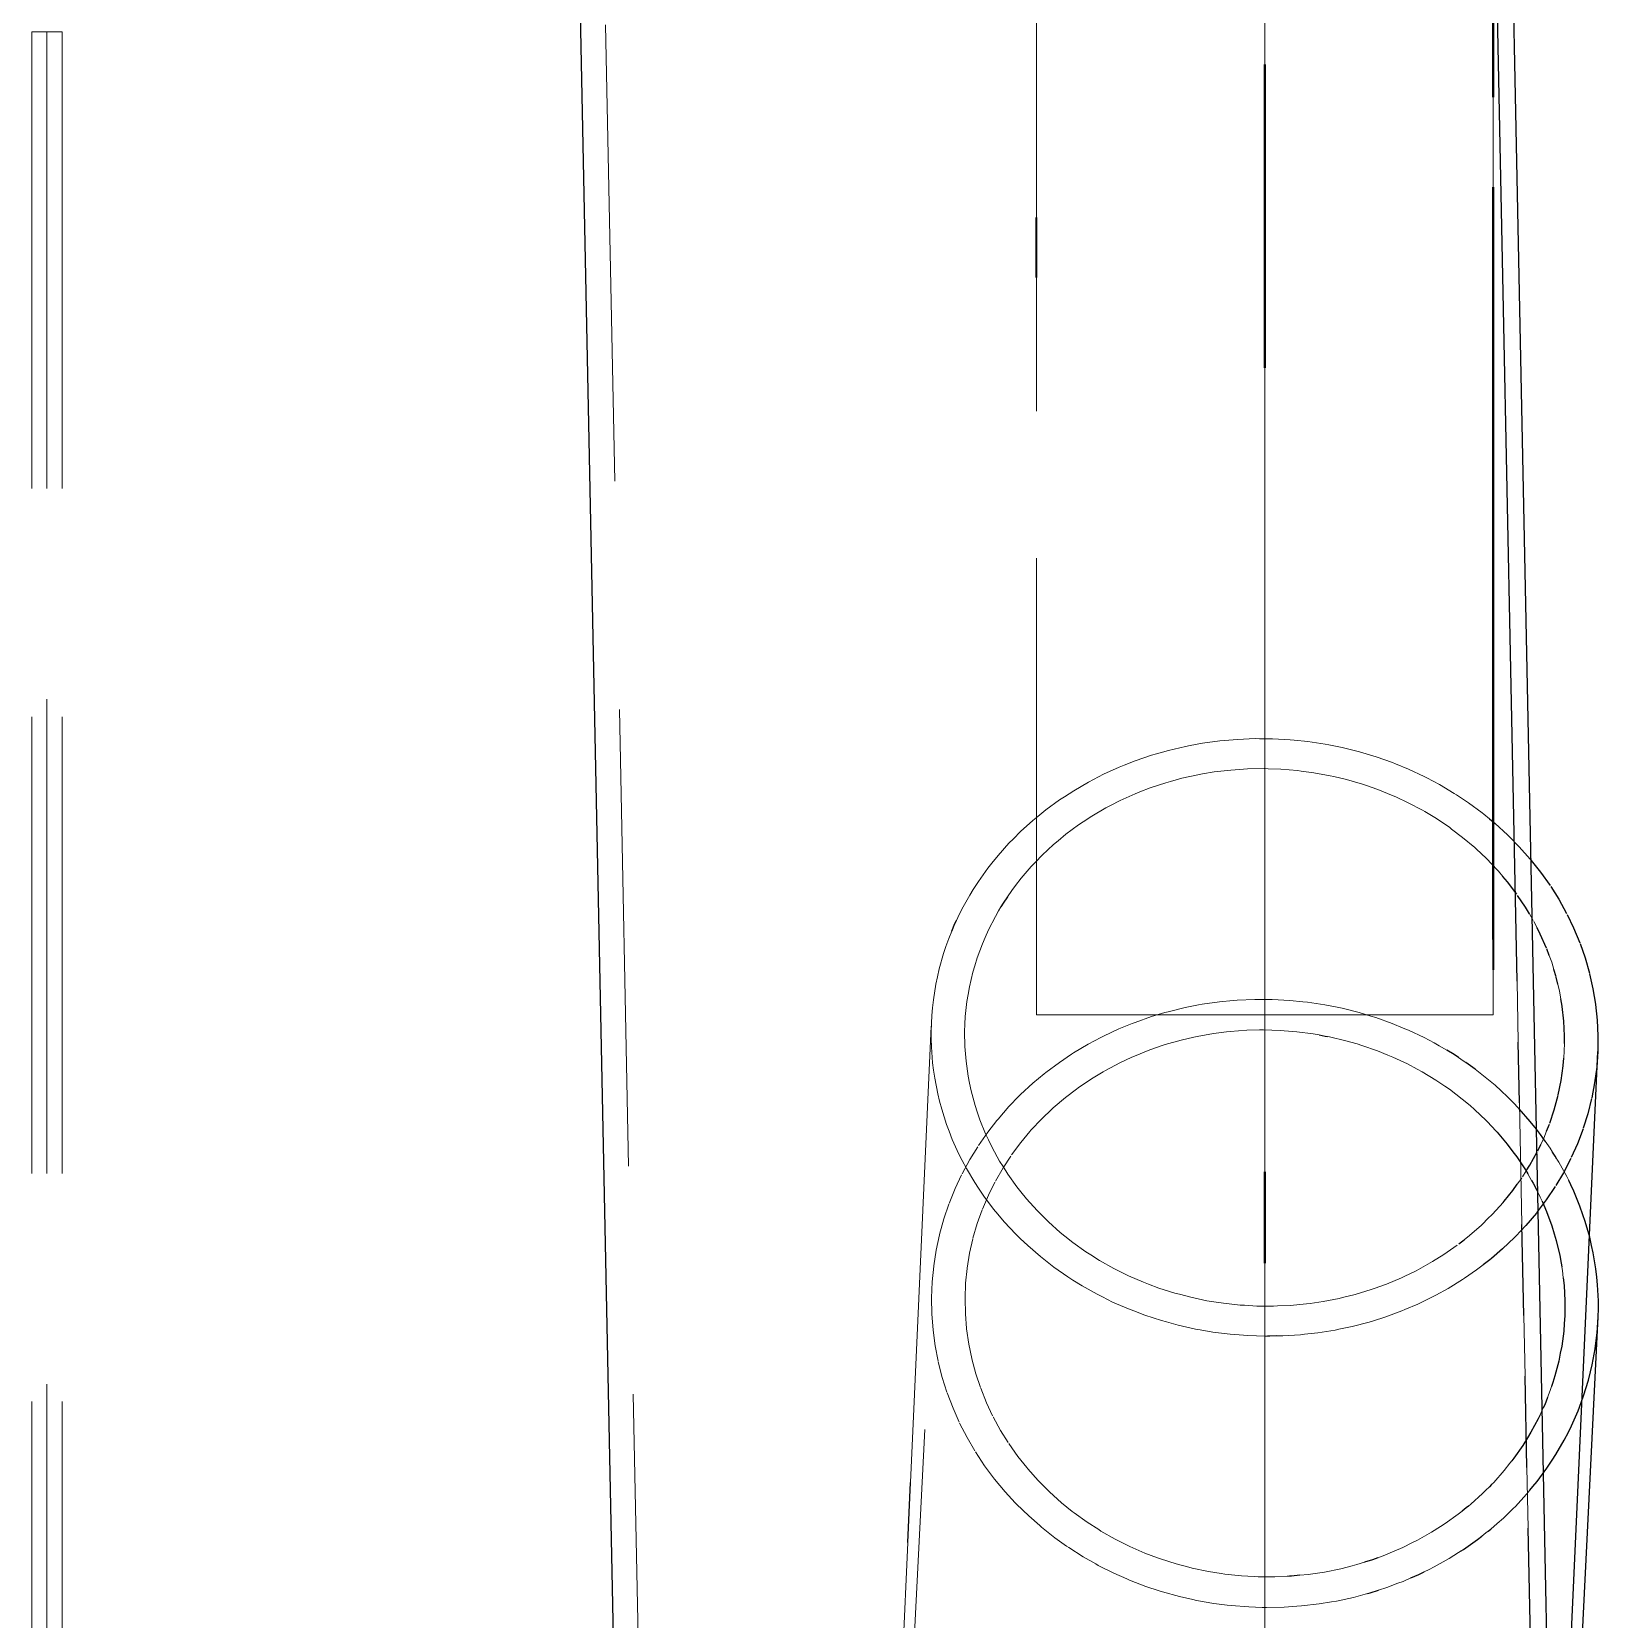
# Model space of a CAD drawing. Header units: millimetres. Extents: x -86814 to -77113, y 29520 to 42516.
# Drawn here: x -80405 to -79890, y 33828 to 34349 of the extents above; entities that cross this region are included whole.
import ezdxf

# ---------------------------------------------------------------- set-up
doc = ezdxf.new("R2010")
doc.units = ezdxf.units.MM
doc.linetypes.add('HIDDEN_50', pattern=[225, 150, -75])
for name, color, linetype, lineweight in [('PLATE_HIDDEN', 8, 'HIDDEN_50', 18), ('PLATE_VISIBLE', 7, 'Continuous', 35), ('PROFILE_HIDDEN', 9, 'HIDDEN_50', 18), ('PROFILE_VISIBLE', 4, 'Continuous', 25)]:
    doc.layers.add(name, color=color, linetype=linetype, lineweight=lineweight)

msp = doc.modelspace()

# ---------------------------------------------------------------- linework, layer by layer
at = {"layer": 'PLATE_HIDDEN'}
for p, q in [((-80000, 34848.83), (-80000, 34338.49)), ((-80000, 34844.64), (-80000, 34334.7)), ((-80000, 34334.7), (-80000, 34844.64)), ((-80000, 34338.49), (-80000, 34635.78)), ((-80000, 34634.66), (-80000, 34334.7)), ((-80000, 34334.7), (-80000, 34634.66)), ((-80000, 34331), (-80000, 34605.68)), ((-80075, 34599.64), (-80075, 34026.35)), ((-80000, 34337.7), (-80000, 34599.64)), ((-80000, 34599.64), (-80000, 34337.7)), ((-80000, 34570.72), (-80000, 34331)), ((-80075, 34288.28), (-80075, 34565.04)), ((-80000, 34565.04), (-80000, 34337.7)), ((-80000, 34337.7), (-80000, 34565.04)), ((-80400, 34349.28), (-80400, 31505)), ((-80400, 31505), (-80400, 34349.28)), ((-80000, 34349.28), (-80000, 34334.28)), ((-80000, 34334.28), (-80000, 34349.28)), ((-79925, 34298.17), (-79925, 34327.82)), ((-79925, 34327.82), (-79925, 34298.17)), ((-80000, 34271.07), (-80000, 34291.04)), ((-80000, 34291.04), (-80000, 34271.07)), ((-80000, 34288.95), (-80000, 34269.13)), ((-80000, 34269.13), (-80000, 34288.95)), ((-80075, 34026.35), (-80075, 34268.51)), ((-80000, 34244.7), (-80000, 33974.73)), ((-80000, 33974.73), (-80000, 34244.7)), ((-80000, 34244.7), (-80000, 33974.73)), ((-80000, 33974.73), (-80000, 34244.7)), ((-80000, 34244.3), (-80000, 33974.37)), ((-80000, 33974.37), (-80000, 34244.3)), ((-80000, 34026.35), (-80000, 34241.1)), ((-80000, 34241.1), (-80000, 34026.35)), ((-80000, 34239.4), (-80000, 34026.35)), ((-80000, 34026.35), (-80000, 34239.4)), ((-80000, 34026.35), (-80000, 34238.86)), ((-80000, 34238.86), (-80000, 34026.35)), ((-80000, 34238.86), (-80000, 34026.35)), ((-80000, 34026.35), (-80000, 34238.86)), ((-79925, 34026.35), (-79925, 34051.06)), ((-79925, 34041.17), (-79925, 34026.35)), ((-80075, 34026.35), (-80000, 34026.35)), ((-80000, 34026.35), (-80075, 34026.35)), ((-80000, 34026.35), (-79925, 34026.35)), ((-79925, 34026.35), (-80000, 34026.35)), ((-80000, 33954.38), (-80000, 33654.45)), ((-80000, 33654.45), (-80000, 33954.38)), ((-80000, 33944.74), (-80000, 33654.77)), ((-80000, 33654.77), (-80000, 33944.74)), ((-80000, 33944.74), (-80000, 33654.77)), ((-80000, 33654.77), (-80000, 33944.74))]:
    msp.add_line(p, q, dxfattribs=at)
at = {"layer": 'PLATE_VISIBLE'}
for p, q in [((-79925, 34327.82), (-79925, 34599.64)), ((-79925, 34599.64), (-79925, 34327.82)), ((-80000, 34338.49), (-80000, 34288.95)), ((-80000, 34288.95), (-80000, 34338.49)), ((-80000, 34238.86), (-80000, 34337.7)), ((-80000, 34337.7), (-80000, 34238.86)), ((-80000, 34337.7), (-80000, 34238.86)), ((-80000, 34238.86), (-80000, 34337.7)), ((-80000, 34334.7), (-80000, 34244.7)), ((-80000, 34244.7), (-80000, 34334.7)), ((-80000, 34334.7), (-80000, 34244.7)), ((-80000, 34244.7), (-80000, 34334.7)), ((-80000, 34334.28), (-80000, 34244.3)), ((-80000, 34244.3), (-80000, 34334.28)), ((-80000, 34291.04), (-80000, 34331)), ((-80000, 34331), (-80000, 34291.04)), ((-79925, 34051.06), (-79925, 34298.17)), ((-79925, 34298.17), (-79925, 34041.17)), ((-80075, 34268.51), (-80075, 34288.28)), ((-80000, 34241.1), (-80000, 34271.07)), ((-80000, 34271.07), (-80000, 34241.1)), ((-80000, 34269.13), (-80000, 34239.4)), ((-80000, 34239.4), (-80000, 34269.13)), ((-80000, 33974.73), (-80000, 33944.74)), ((-80000, 33944.74), (-80000, 33974.73)), ((-80000, 33974.73), (-80000, 33944.74)), ((-80000, 33944.74), (-80000, 33974.73)), ((-80000, 33974.37), (-80000, 33954.38)), ((-80000, 33954.38), (-80000, 33974.37))]:
    msp.add_line(p, q, dxfattribs=at)
at = {"layer": 'PROFILE_HIDDEN'}
for p, q in [((-80158.71, 31502.19), (-80221.75, 34606.21)), ((-80405, 34349.28), (-80395, 34349.28)), ((-80395, 34349.28), (-80405, 34349.28)), ((-80405, 34349.28), (-80395, 34349.28)), ((-80395, 34349.28), (-80405, 34349.28)), ((-80405, 34349.28), (-80405, 31505)), ((-80405, 34349.28), (-80405, 31505)), ((-80405, 34349.28), (-80405, 31505)), ((-80405, 34349.28), (-80405, 31505)), ((-80395, 34349.28), (-80395, 31505)), ((-80395, 34349.28), (-80395, 31505)), ((-80395, 34349.28), (-80395, 31505)), ((-80395, 34349.28), (-80395, 31505)), ((-80026.11, 34114.5), (-80024.51, 34114.8)), ((-80024.51, 34114.8), (-80020.46, 34115.55)), ((-80020.46, 34115.55), (-80014.75, 34116.33)), ((-80014.75, 34116.33), (-80013.22, 34116.46)), ((-80013.22, 34116.46), (-80009, 34116.83)), ((-80009, 34116.83), (-80003.23, 34117.07)), ((-80003.23, 34117.07), (-80001.78, 34117.06)), ((-80001.78, 34117.06), (-79997.44, 34117.02)), ((-79997.44, 34117.02), (-79991.67, 34116.71)), ((-79991.67, 34116.71), (-79990.33, 34116.57)), ((-79990.33, 34116.57), (-79985.92, 34116.13)), ((-79985.92, 34116.13), (-79980.21, 34115.27)), ((-79980.21, 34115.27), (-79978.98, 34115.02)), ((-79978.98, 34115.02), (-79974.55, 34114.14)), ((-80046.17, 34108.35), (-80042.56, 34109.78)), ((-80042.56, 34109.78), (-80037.18, 34111.61)), ((-80037.18, 34111.61), (-80035.53, 34112.08)), ((-80035.53, 34112.08), (-80031.69, 34113.19)), ((-80031.69, 34113.19), (-80026.11, 34114.5)), ((-79974.55, 34114.14), (-79968.96, 34112.75)), ((-79968.96, 34112.75), (-79967.86, 34112.42)), ((-79967.86, 34112.42), (-79963.47, 34111.1)), ((-79963.47, 34111.1), (-79958.07, 34109.19)), ((-80056.3, 34103.64), (-80052.97, 34105.36)), ((-80052.97, 34105.36), (-80047.83, 34107.69)), ((-80047.83, 34107.69), (-80046.17, 34108.35)), ((-80021.97, 34105.21), (-80027.28, 34104.04)), ((-80020.46, 34105.47), (-80021.97, 34105.21)), ((-80016.6, 34106.12), (-80020.46, 34105.47)), ((-80011.18, 34106.76), (-80016.6, 34106.12)), ((-80009.74, 34106.86), (-80011.18, 34106.76)), ((-80005.72, 34107.13), (-80009.74, 34106.86)), ((-80000.24, 34107.22), (-80005.72, 34107.13)), ((-79998.9, 34107.18), (-80000.24, 34107.22)), ((-79994.77, 34107.05), (-79998.9, 34107.18)), ((-79989.31, 34106.6), (-79994.77, 34107.05)), ((-79988.07, 34106.43), (-79989.31, 34106.6)), ((-79983.88, 34105.87), (-79988.07, 34106.43)), ((-79978.5, 34104.88), (-79983.88, 34105.87)), ((-79977.39, 34104.62), (-79978.5, 34104.88)), ((-79973.19, 34103.63), (-79977.39, 34104.62)), ((-79958.07, 34109.19), (-79957.1, 34108.79)), ((-79957.1, 34108.79), (-79952.79, 34107.03)), ((-79952.79, 34107.03), (-79947.64, 34104.62)), ((-79947.64, 34104.62), (-79946.81, 34104.18)), ((-80065.81, 34098), (-80062.79, 34099.97)), ((-80062.79, 34099.97), (-80057.96, 34102.78)), ((-80057.96, 34102.78), (-80056.3, 34103.64)), ((-80041.04, 34099.57), (-80042.63, 34098.95)), ((-80037.62, 34100.9), (-80041.04, 34099.57)), ((-80032.5, 34102.6), (-80037.62, 34100.9)), ((-80030.94, 34103.03), (-80032.5, 34102.6)), ((-80027.28, 34104.04), (-80030.94, 34103.03)), ((-79967.97, 34102.11), (-79973.19, 34103.63)), ((-79966.98, 34101.77), (-79967.97, 34102.11)), ((-79962.84, 34100.34), (-79966.98, 34101.77)), ((-79957.83, 34098.31), (-79962.84, 34100.34)), ((-79946.81, 34104.18), (-79942.64, 34101.98)), ((-79942.64, 34101.98), (-79937.8, 34099.1)), ((-79937.8, 34099.1), (-79937.1, 34098.64)), ((-80071.9, 34093.68), (-80067.44, 34096.93)), ((-80067.44, 34096.93), (-80065.81, 34098)), ((-80052.23, 34094.32), (-80056.79, 34091.65)), ((-80050.65, 34095.13), (-80052.23, 34094.32)), ((-80047.5, 34096.76), (-80050.65, 34095.13)), ((-80042.63, 34098.95), (-80047.5, 34096.76)), ((-79956.97, 34097.91), (-79957.83, 34098.31)), ((-79952.95, 34096.04), (-79956.97, 34097.91)), ((-79948.21, 34093.53), (-79952.95, 34096.04)), ((-79937.1, 34098.64), (-79933.13, 34096)), ((-79933.13, 34096), (-79928.65, 34092.69)), ((-80080.22, 34086.56), (-80076.17, 34090.22)), ((-80076.17, 34090.22), (-80074.6, 34091.49)), ((-80074.6, 34091.49), (-80071.9, 34093.68)), ((-80061.18, 34088.75), (-80065.38, 34085.64)), ((-80059.64, 34089.77), (-80061.18, 34088.75)), ((-80056.79, 34091.65), (-80059.64, 34089.77)), ((-79947.49, 34093.1), (-79948.21, 34093.53)), ((-79943.64, 34090.79), (-79947.49, 34093.1)), ((-79939.24, 34087.83), (-79943.64, 34090.79)), ((-79928.65, 34092.69), (-79928.08, 34092.22)), ((-79928.08, 34092.22), (-79926.22, 34090.69)), ((-80084.05, 34082.71), (-80082.58, 34084.19)), ((-80082.58, 34084.19), (-80080.22, 34086.56)), ((-80067.91, 34083.54), (-80069.38, 34082.32)), ((-80065.38, 34085.64), (-80067.91, 34083.54)), ((-79938.65, 34087.38), (-79939.24, 34087.83)), ((-79935.03, 34084.65), (-79938.65, 34087.38)), ((-79931.01, 34081.27), (-79935.03, 34084.65)), ((-80089.65, 34076.17), (-80087.64, 34078.69)), ((-80087.64, 34078.69), (-80084.05, 34082.71)), ((-80073.17, 34078.81), (-80075.36, 34076.54)), ((-80069.38, 34082.32), (-80073.17, 34078.81)), ((-79930.55, 34080.83), (-79931.01, 34081.27)), ((-79927.22, 34077.7), (-79930.55, 34080.83)), ((-80094.09, 34070.15), (-80091, 34074.49)), ((-80091, 34074.49), (-80089.65, 34076.17)), ((-80076.73, 34075.11), (-80080.05, 34071.24)), ((-80075.36, 34076.54), (-80076.73, 34075.11)), ((-79923.64, 34073.95), (-79927.22, 34077.7)), ((-79923.29, 34073.53), (-79923.64, 34073.95)), ((-79921.8, 34071.78), (-79923.29, 34073.53)), ((-80095.75, 34067.53), (-80094.09, 34070.15)), ((-80081.89, 34068.83), (-80083.13, 34067.2)), ((-80080.05, 34071.24), (-80081.89, 34068.83)), ((-80099.49, 34061.04), (-80096.93, 34065.66)), ((-80096.93, 34065.66), (-80095.75, 34067.53)), ((-80083.13, 34067.2), (-80084.54, 34065.11)), ((-80101.29, 34057.32), (-80100.79, 34058.35)), ((-80100.79, 34058.35), (-80099.49, 34061.04)), ((-80088.5, 34058.7), (-80090.78, 34054.26)), ((-80087.43, 34060.52), (-80088.5, 34058.7)), ((-80086.69, 34061.77), (-80087.43, 34060.52)), ((-79911.82, 34057.36), (-79913.1, 34059.54)), ((-80103.79, 34051.46), (-80102.79, 34053.88)), ((-80090.78, 34054.26), (-80091.91, 34051.7)), ((-79910.59, 34054.96), (-79911.65, 34057.04)), ((-80105.51, 34046.52), (-80104.73, 34048.74)), ((-80104.73, 34048.74), (-80103.79, 34051.46)), ((-80092.78, 34049.7), (-80094.5, 34045.06)), ((-80091.91, 34051.7), (-80092.78, 34049.7)), ((-80106.93, 34041.51), (-80105.51, 34046.52)), ((-80095.27, 34042.49), (-80095.92, 34040.33)), ((-80094.5, 34045.06), (-80095.27, 34042.49)), ((-79905.77, 34043.63), (-79906.59, 34045.84)), ((-79905.06, 34041.25), (-79905.77, 34043.63)), ((-80108.88, 34031.32), (-80108.05, 34036.44)), ((-80108.05, 34036.44), (-80107.53, 34038.81)), ((-80107.53, 34038.81), (-80106.93, 34041.51)), ((-80095.92, 34040.33), (-80097.04, 34035.54)), ((-79916.76, 34017.4), (-79917.16, 34037.36)), ((-80109.15, 34028.66), (-80108.88, 34031.32)), ((-80097.48, 34032.99), (-80097.87, 34030.69)), ((-80097.04, 34035.54), (-80097.48, 34032.99)), ((-80003.32, 34031.4), (-80009.1, 34031.15)), ((-79998.99, 34031.38), (-80003.32, 34031.4)), ((-79997.54, 34031.38), (-79998.99, 34031.38)), ((-79991.77, 34031.07), (-79997.54, 34031.38)), ((-79903.19, 34034.07), (-79903.74, 34036.39)), ((-79902.77, 34031.64), (-79903.19, 34034.07)), ((-80116.35, 33872.78), (-80109.4, 34026.17)), ((-80109.61, 34020.99), (-80109.4, 34026.17)), ((-80109.4, 34026.17), (-80109.15, 34028.66)), ((-80097.87, 34030.69), (-80098.39, 34025.81)), ((-80032.87, 34027.06), (-80037.26, 34025.76)), ((-80031.77, 34027.38), (-80032.87, 34027.06)), ((-80026.2, 34028.73), (-80031.77, 34027.38)), ((-80021.77, 34029.58), (-80026.2, 34028.73)), ((-80020.55, 34029.81), (-80021.77, 34029.58)), ((-80014.85, 34030.62), (-80020.55, 34029.81)), ((-80010.44, 34031.02), (-80014.85, 34030.62)), ((-80009.1, 34031.15), (-80010.44, 34031.02)), ((-79987.55, 34030.65), (-79991.77, 34031.07)), ((-79986.01, 34030.49), (-79987.55, 34030.65)), ((-79980.3, 34029.64), (-79986.01, 34030.49)), ((-79976.24, 34028.83), (-79980.3, 34029.64)), ((-79974.64, 34028.51), (-79976.24, 34028.83)), ((-79969.05, 34027.11), (-79974.64, 34028.51)), ((-79965.2, 34025.94), (-79969.05, 34027.11)), ((-80109.57, 34018.4), (-80109.61, 34020.99)), ((-80098.51, 34023.31), (-80098.61, 34020.91)), ((-80098.61, 34020.91), (-80098.53, 34016)), ((-80098.39, 34025.81), (-80098.51, 34023.31)), ((-80047.91, 34021.74), (-80053.04, 34019.35)), ((-80043.61, 34023.49), (-80047.91, 34021.74)), ((-80042.64, 34023.88), (-80043.61, 34023.49)), ((-80037.26, 34025.76), (-80042.64, 34023.88)), ((-80012.62, 34020.73), (-80011.39, 34020.88)), ((-80011.39, 34020.88), (-80005.93, 34021.28)), ((-80005.93, 34021.28), (-80001.8, 34021.37)), ((-80001.8, 34021.37), (-80000.45, 34021.4)), ((-80000.45, 34021.4), (-79994.98, 34021.24)), ((-79994.98, 34021.24), (-79990.95, 34020.91)), ((-79990.95, 34020.91), (-79989.52, 34020.8)), ((-79989.52, 34020.8), (-79984.09, 34020.09)), ((-79963.55, 34025.44), (-79965.2, 34025.94)), ((-79958.15, 34023.51), (-79963.55, 34025.44)), ((-79954.54, 34022.02), (-79958.15, 34023.51)), ((-79952.86, 34021.33), (-79954.54, 34022.02)), ((-79947.71, 34018.89), (-79952.86, 34021.33)), ((-80109.52, 34015.81), (-80109.57, 34018.4)), ((-80109.13, 34010.63), (-80109.52, 34015.81)), ((-80098.53, 34016), (-80098.34, 34013.59)), ((-80058.02, 34016.72), (-80062.84, 34013.84)), ((-80053.87, 34018.91), (-80058.02, 34016.72)), ((-80053.04, 34019.35), (-80053.87, 34018.91)), ((-80037.8, 34014.81), (-80033.68, 34016.22)), ((-80033.68, 34016.22), (-80032.69, 34016.56)), ((-80032.69, 34016.56), (-80027.48, 34018.05)), ((-80027.48, 34018.05), (-80023.29, 34019.01)), ((-80023.29, 34019.01), (-80022.18, 34019.26)), ((-80022.18, 34019.26), (-80016.81, 34020.21)), ((-80016.81, 34020.21), (-80012.62, 34020.73)), ((-79984.09, 34020.09), (-79982.15, 34019.73)), ((-79979.46, 34019.24), (-79978.71, 34019.1)), ((-79978.71, 34019.1), (-79973.39, 34017.84)), ((-79973.39, 34017.84), (-79969.72, 34016.78)), ((-79969.72, 34016.78), (-79968.16, 34016.32)), ((-79968.16, 34016.32), (-79963.03, 34014.54)), ((-79944.37, 34017.11), (-79947.71, 34018.89)), ((-79942.7, 34016.21), (-79944.37, 34017.11)), ((-79940.28, 34014.76), (-79942.7, 34016.21)), ((-79901.64, 34014.51), (-79901.61, 34016.96)), ((-80108.79, 34008.15), (-80109.13, 34010.63)), ((-80098.34, 34013.59), (-80098.14, 34011.1)), ((-80098.14, 34011.1), (-80097.45, 34006.22)), ((-80067.48, 34010.74), (-80071.94, 34007.42)), ((-80063.54, 34013.38), (-80067.48, 34010.74)), ((-80062.84, 34013.84), (-80063.54, 34013.38)), ((-80052.38, 34008.05), (-80047.67, 34010.55)), ((-80047.67, 34010.55), (-80043.65, 34012.41)), ((-80043.65, 34012.41), (-80042.8, 34012.81)), ((-80042.8, 34012.81), (-80037.8, 34014.81)), ((-79963.03, 34014.54), (-79959.59, 34013.14)), ((-79959.59, 34013.14), (-79958.01, 34012.49)), ((-79958.01, 34012.49), (-79953.12, 34010.2)), ((-79934.82, 34011.26), (-79936.34, 34012.28)), ((-79934, 34010.71), (-79934.82, 34011.26)), ((-79901.82, 34012.1), (-79901.64, 34014.51)), ((-80108.43, 34005.49), (-80108.79, 34008.15)), ((-80107.43, 34000.37), (-80108.43, 34005.49)), ((-80097.45, 34006.22), (-80096.98, 34003.93)), ((-80072.51, 34006.95), (-80076.2, 34003.89)), ((-80071.94, 34007.42), (-80072.51, 34006.95)), ((-80061.32, 34002.35), (-80056.94, 34005.32)), ((-80056.94, 34005.32), (-80053.1, 34007.62)), ((-80053.1, 34007.62), (-80052.38, 34008.05)), ((-79953.12, 34010.2), (-79949.95, 34008.51)), ((-79949.95, 34008.51), (-79948.37, 34007.67)), ((-79948.37, 34007.67), (-79943.79, 34004.9)), ((-79928.69, 34006.79), (-79930.94, 34008.48)), ((-79925.97, 34004.53), (-79928.69, 34006.79)), ((-80106.83, 33998.01), (-80107.43, 34000.37)), ((-80096.98, 34003.93), (-80096.46, 34001.39)), ((-80096.46, 34001.39), (-80095.17, 33996.6)), ((-80080.24, 34000.15), (-80080.69, 33999.69)), ((-80076.2, 34003.89), (-80080.24, 34000.15)), ((-80065.51, 33999.17), (-80061.9, 34001.91)), ((-80061.9, 34001.91), (-80061.32, 34002.35)), ((-79943.79, 34004.9), (-79940.92, 34002.95)), ((-79940.92, 34002.95), (-79939.37, 34001.9)), ((-79939.37, 34001.9), (-79935.15, 33998.68)), ((-79924.4, 34003.22), (-79925.97, 34004.53)), ((-79922.36, 34001.34), (-79924.4, 34003.22)), ((-80106.13, 33995.31), (-80106.83, 33998.01)), ((-80104.54, 33990.32), (-80106.13, 33995.31)), ((-80095.17, 33996.6), (-80094.44, 33994.45)), ((-80084.06, 33996.22), (-80087.64, 33992.12)), ((-80080.69, 33999.69), (-80084.06, 33996.22)), ((-80073.26, 33992.19), (-80069.96, 33995.34)), ((-80069.96, 33995.34), (-80069.49, 33995.78)), ((-80069.49, 33995.78), (-80065.51, 33999.17)), ((-79935.15, 33998.68), (-79932.61, 33996.52)), ((-79932.61, 33996.52), (-79931.12, 33995.26)), ((-79931.12, 33995.26), (-79927.31, 33991.64)), ((-79917.94, 33997.01), (-79919.13, 33998.23)), ((-79917.2, 33996.25), (-79917.94, 33997.01)), ((-79915.54, 33957.51), (-79916.35, 33997.43)), ((-80103.69, 33988.11), (-80104.54, 33990.32)), ((-80094.44, 33994.45), (-80093.58, 33991.89)), ((-80093.58, 33991.89), (-80091.71, 33987.26)), ((-80087.98, 33991.69), (-80090.98, 33987.84)), ((-80087.64, 33992.12), (-80087.98, 33991.69)), ((-80076.81, 33988.41), (-80073.26, 33992.19)), ((-79927.31, 33991.64), (-79925.11, 33989.31)), ((-80102.65, 33985.4), (-80103.69, 33988.11)), ((-80100.48, 33980.58), (-80102.65, 33985.4)), ((-80090.98, 33987.84), (-80094.07, 33983.41)), ((-80091.71, 33987.26), (-80090.76, 33985.27)), ((-80090.76, 33985.27), (-80089.55, 33982.73)), ((-80083.18, 33980.34), (-80080.12, 33984.45)), ((-80080.12, 33984.45), (-80077.16, 33987.99)), ((-80077.16, 33987.99), (-80076.81, 33988.41)), ((-79925.11, 33989.31), (-79924.42, 33988.57)), ((-79909.36, 33983.78), (-79908.37, 33985.87)), ((-79908.37, 33985.87), (-79907.44, 33988.17)), ((-79906.32, 33982.59), (-79907.89, 33984.82)), ((-80099.42, 33978.54), (-80100.48, 33980.58)), ((-80094.31, 33983.03), (-80096.9, 33978.83)), ((-80089.55, 33982.73), (-80087.12, 33978.31)), ((-80085.98, 33976.07), (-80083.42, 33979.96)), ((-79905.49, 33981.25), (-79906.32, 33982.59)), ((-80096.9, 33978.83), (-80099.45, 33974.12)), ((-80098.03, 33975.87), (-80099.42, 33978.54)), ((-80095.3, 33971.27), (-80098.03, 33975.87)), ((-80088.51, 33971.66), (-80085.98, 33976.07)), ((-80087.12, 33978.31), (-80085.98, 33976.5)), ((-80085.98, 33976.5), (-80084.42, 33974.02)), ((-80084.42, 33974.02), (-80081.45, 33969.86)), ((-79915.38, 33973.11), (-79914.15, 33975.05)), ((-79913.67, 33974.15), (-79912.92, 33972.87)), ((-79903.45, 33977.99), (-79904.05, 33978.95)), ((-79900.85, 33973.26), (-79903.45, 33977.99)), ((-80101.73, 33969.3), (-80103.72, 33964.36)), ((-80099.6, 33973.8), (-80101.73, 33969.3)), ((-80094.06, 33969.41), (-80095.3, 33971.27)), ((-80092.31, 33966.81), (-80094.06, 33969.41)), ((-80090.78, 33967.13), (-80088.67, 33971.34)), ((-80081.45, 33969.86), (-80080.16, 33968.25)), ((-79917.09, 33970.68), (-79915.61, 33972.74)), ((-79912.92, 33972.87), (-79912.37, 33971.93)), ((-79910.67, 33968.73), (-79909.52, 33966.46)), ((-79900.2, 33971.88), (-79900.85, 33973.26)), ((-80103.81, 33964.11), (-80105.43, 33959.34)), ((-80092.76, 33962.49), (-80090.78, 33967.13)), ((-80089.07, 33962.49), (-80092.31, 33966.81)), ((-80080.16, 33968.25), (-80078.24, 33965.86)), ((-80078.24, 33965.86), (-80074.78, 33962.02)), ((-79909.52, 33966.46), (-79908.95, 33965.15)), ((-80105.43, 33959.34), (-80106.84, 33954.24)), ((-80094.45, 33957.76), (-80092.85, 33962.24)), ((-80087.67, 33960.83), (-80089.07, 33962.49)), ((-80085.57, 33958.33), (-80087.67, 33960.83)), ((-80081.84, 33954.34), (-80085.57, 33958.33)), ((-80074.78, 33962.02), (-80073.36, 33960.61)), ((-80073.36, 33960.61), (-80071.1, 33958.36)), ((-80071.1, 33958.36), (-80067.19, 33954.88)), ((-79928.43, 33957.72), (-79926.82, 33959.3)), ((-80106.87, 33954.07), (-80107.95, 33949.07)), ((-80095.86, 33952.94), (-80094.45, 33957.76)), ((-80080.32, 33952.88), (-80081.84, 33954.34)), ((-80067.19, 33954.88), (-80065.68, 33953.67)), ((-80065.68, 33953.67), (-80063.08, 33951.6)), ((-79934.54, 33952.48), (-79932.77, 33953.86)), ((-79932.77, 33953.86), (-79928.88, 33957.28)), ((-79928.88, 33957.28), (-79928.43, 33957.72)), ((-79918.02, 33953.21), (-79919.99, 33951.33)), ((-79917.59, 33953.66), (-79918.02, 33953.21)), ((-79915.95, 33955.4), (-79917.59, 33953.66)), ((-80107.95, 33949.07), (-80108.76, 33943.86)), ((-80097.77, 33943.12), (-80096.96, 33948.06)), ((-80096.96, 33948.06), (-80095.89, 33952.77)), ((-80077.88, 33950.53), (-80080.32, 33952.88)), ((-80073.7, 33946.91), (-80077.88, 33950.53)), ((-80063.08, 33951.6), (-80058.77, 33948.53)), ((-80058.77, 33948.53), (-80057.19, 33947.53)), ((-79941.18, 33947.64), (-79936.88, 33950.64)), ((-80108.77, 33943.77), (-80109.27, 33938.61)), ((-80098.27, 33938.15), (-80097.78, 33943.04)), ((-80072.09, 33945.66), (-80073.7, 33946.91)), ((-80069.32, 33943.5), (-80072.09, 33945.66)), ((-80064.74, 33940.29), (-80069.32, 33943.5)), ((-80057.19, 33947.53), (-80054.28, 33945.68)), ((-80054.28, 33945.68), (-80049.62, 33943.05)), ((-80049.62, 33943.05), (-80048.02, 33942.25)), ((-79950.3, 33942.3), (-79945.66, 33944.85)), ((-79945.66, 33944.85), (-79944.95, 33945.29)), ((-79944.95, 33945.29), (-79941.18, 33947.64)), ((-79928.31, 33944.21), (-79930.49, 33942.53)), ((-79902.46, 33943.56), (-79902.25, 33942.39)), ((-80152.75, 33066.21), (-80109.27, 33938.61)), ((-80109.27, 33938.61), (-80109.47, 33933.34)), ((-80098.47, 33933.16), (-80098.27, 33938.15)), ((-80063.08, 33939.24), (-80064.74, 33940.29)), ((-80059.99, 33937.3), (-80063.08, 33939.24)), ((-80048.02, 33942.25), (-80044.81, 33940.66)), ((-80044.81, 33940.66), (-80039.86, 33938.51)), ((-80039.86, 33938.51), (-80038.26, 33937.91)), ((-80038.26, 33937.91), (-80034.79, 33936.61)), ((-79964.13, 33936.43), (-79960.05, 33937.91)), ((-79960.05, 33937.91), (-79955.11, 33939.98)), ((-79955.11, 33939.98), (-79954.26, 33940.39)), ((-79954.26, 33940.39), (-79950.3, 33942.3)), ((-79935.05, 33939.39), (-79939.79, 33936.46)), ((-79934.37, 33939.86), (-79935.05, 33939.39)), ((-79930.49, 33942.53), (-79934.37, 33939.86)), ((-79902.25, 33942.39), (-79901.97, 33939.91)), ((-80109.47, 33933.34), (-80109.37, 33928.07)), ((-80098.37, 33928.17), (-80098.47, 33933.16)), ((-80055.06, 33934.54), (-80059.99, 33937.3)), ((-80053.37, 33933.69), (-80055.06, 33934.54)), ((-80049.99, 33932.01), (-80053.37, 33933.69)), ((-80034.79, 33936.61), (-80029.61, 33934.96)), ((-80029.61, 33934.96), (-80028.04, 33934.55)), ((-80028.04, 33934.55), (-80024.34, 33933.58)), ((-80024.34, 33933.58), (-80019, 33932.45)), ((-80019, 33932.45), (-80017.48, 33932.21)), ((-80017.48, 33932.21), (-80013.6, 33931.6)), ((-79985.06, 33931.57), (-79980.89, 33932.16)), ((-79980.89, 33932.16), (-79975.55, 33933.21)), ((-79975.55, 33933.21), (-79974.44, 33933.48)), ((-79974.44, 33933.48), (-79970.28, 33934.51)), ((-79970.28, 33934.51), (-79965.11, 33936.08)), ((-79965.11, 33936.08), (-79964.13, 33936.43)), ((-79944.7, 33933.77), (-79949.77, 33931.31)), ((-79943.88, 33934.22), (-79944.7, 33933.77)), ((-79939.79, 33936.46), (-79943.88, 33934.22)), ((-80109.37, 33928.07), (-80108.97, 33922.89)), ((-80097.97, 33923.27), (-80098.37, 33928.17)), ((-80044.77, 33929.72), (-80049.99, 33932.01)), ((-80043.08, 33929.08), (-80044.77, 33929.72)), ((-80039.43, 33927.69), (-80043.08, 33929.08)), ((-80033.98, 33925.91), (-80039.43, 33927.69)), ((-80013.6, 33931.6), (-80008.15, 33931.01)), ((-80008.15, 33931.01), (-80006.71, 33930.93)), ((-80006.71, 33930.93), (-80002.68, 33930.7)), ((-80002.68, 33930.7), (-79997.2, 33930.65)), ((-79997.2, 33930.65), (-79995.86, 33930.71)), ((-79995.86, 33930.71), (-79991.73, 33930.89)), ((-79991.73, 33930.89), (-79986.29, 33931.39)), ((-79986.29, 33931.39), (-79985.06, 33931.57)), ((-79960.3, 33927.14), (-79964.65, 33925.77)), ((-79954.97, 33929.1), (-79960.3, 33927.14)), ((-79954.02, 33929.51), (-79954.97, 33929.1)), ((-79949.77, 33931.31), (-79954.02, 33929.51)), ((-79914.53, 33907.61), (-79914.93, 33927.57)), ((-80108.96, 33922.81), (-80108.25, 33917.57)), ((-80097.25, 33918.22), (-80097.96, 33923.18)), ((-80032.32, 33925.45), (-80033.98, 33925.91)), ((-80028.44, 33924.39), (-80032.32, 33925.45)), ((-80022.82, 33923.13), (-80028.44, 33924.39)), ((-80021.2, 33922.85), (-80022.82, 33923.13)), ((-80017.13, 33922.13), (-80021.2, 33922.85)), ((-80011.4, 33921.41), (-80017.13, 33922.13)), ((-79982.58, 33921.89), (-79986.97, 33921.4)), ((-79976.89, 33922.81), (-79982.58, 33921.89)), ((-79975.68, 33923.06), (-79976.89, 33922.81)), ((-79971.28, 33923.99), (-79975.68, 33923.06)), ((-79965.74, 33925.43), (-79971.28, 33923.99)), ((-79964.65, 33925.77), (-79965.74, 33925.43)), ((-80108.25, 33917.57), (-80107.27, 33912.54)), ((-80096.27, 33913.48), (-80097.25, 33918.22)), ((-80009.86, 33921.29), (-80011.4, 33921.41)), ((-80005.63, 33920.96), (-80009.86, 33921.29)), ((-79999.85, 33920.79), (-80005.63, 33920.96)), ((-79999.13, 33920.8), (-79999.85, 33920.79)), ((-79994.07, 33920.88), (-79996.24, 33920.85)), ((-79988.31, 33921.25), (-79994.07, 33920.88)), ((-79986.97, 33921.4), (-79988.31, 33921.25)), ((-80107.24, 33912.37), (-80105.93, 33907.22)), ((-80094.93, 33908.45), (-80096.24, 33913.31)), ((-80105.93, 33907.22), (-80104.4, 33902.4)), ((-80093.41, 33903.91), (-80094.93, 33908.45)), ((-80104.32, 33902.14), (-80102.42, 33897.15)), ((-80091.43, 33898.95), (-80093.32, 33903.66)), ((-79906.25, 33902.96), (-79907.17, 33900.61)), ((-79905.83, 33904.26), (-79906.25, 33902.96)), ((-80102.42, 33897.15), (-80100.38, 33892.57)), ((-80089.41, 33894.67), (-80091.43, 33898.95)), ((-79909.02, 33896.26), (-79909.62, 33894.97)), ((-79908.56, 33897.26), (-79909.02, 33896.26)), ((-80100.24, 33892.25), (-80097.77, 33887.46)), ((-80086.81, 33889.86), (-80089.26, 33894.35)), ((-80097.77, 33887.46), (-80095.27, 33883.18)), ((-80084.32, 33885.88), (-80086.81, 33889.86)), ((-80081.11, 33881.29), (-80084.09, 33885.5)), ((-80095.04, 33882.79), (-80092.04, 33878.25)), ((-80078.22, 33877.65), (-80081.11, 33881.29)), ((-80092.04, 33878.25), (-80089.11, 33874.31)), ((-80077.88, 33877.22), (-80078.22, 33877.65)), ((-80074.41, 33873.33), (-80077.88, 33877.22)), ((-79921.4, 33876.64), (-79924.83, 33872.77)), ((-79919.5, 33879.05), (-79921.4, 33876.64)), ((-79918.86, 33879.86), (-79919.5, 33879.05)), ((-79913.51, 33857.7), (-79913.92, 33877.66)), ((-80089.11, 33874.31), (-80088.78, 33873.87)), ((-80088.78, 33873.87), (-80085.27, 33869.65)), ((-80085.27, 33869.65), (-80081.97, 33866.07)), ((-80071.16, 33870.07), (-80074.41, 33873.33)), ((-80070.7, 33869.62), (-80071.16, 33870.07)), ((-80066.78, 33866.09), (-80070.7, 33869.62)), ((-79927.37, 33870.22), (-79928.49, 33869.09)), ((-79924.83, 33872.77), (-79925.54, 33872.06)), ((-79914.01, 33868.9), (-79912.97, 33870.16)), ((-80081.97, 33866.07), (-80081.53, 33865.6)), ((-80081.53, 33865.6), (-80077.56, 33861.73)), ((-80063.24, 33863.24), (-80066.78, 33866.09)), ((-79932.37, 33865.59), (-79933.12, 33864.99)), ((-79928.49, 33869.09), (-79932.37, 33865.59)), ((-79918.47, 33864.15), (-79917.72, 33864.88)), ((-79917.72, 33864.88), (-79914.01, 33868.9)), ((-80077.56, 33861.73), (-80073.93, 33858.55)), ((-80062.66, 33862.78), (-80063.24, 33863.24)), ((-80058.34, 33859.67), (-80062.66, 33862.78)), ((-80054.55, 33857.24), (-80058.34, 33859.67)), ((-79940.74, 33859.23), (-79942.31, 33858.23)), ((-79936.46, 33862.3), (-79940.74, 33859.23)), ((-79935.17, 33863.34), (-79936.46, 33862.3)), ((-79923.73, 33859.23), (-79921.65, 33861.05)), ((-79921.65, 33861.05), (-79920.44, 33862.23)), ((-80073.93, 33858.55), (-80073.38, 33858.06)), ((-80073.38, 33858.06), (-80068.98, 33854.59)), ((-80068.98, 33854.59), (-80065.09, 33851.83)), ((-80053.84, 33856.78), (-80054.55, 33857.24)), ((-80049.17, 33854.13), (-80053.84, 33856.78)), ((-80045.19, 33852.14), (-80049.17, 33854.13)), ((-79945.21, 33856.38), (-79949.85, 33853.76)), ((-79942.31, 33858.23), (-79945.21, 33856.38)), ((-79928.78, 33855.07), (-79927.4, 33856.16)), ((-79927.4, 33856.16), (-79926.6, 33856.79)), ((-80121.28, 33763.93), (-80117.24, 33852.99)), ((-80065.09, 33851.83), (-80064.4, 33851.34)), ((-80064.4, 33851.34), (-80059.64, 33848.31)), ((-80044.35, 33851.71), (-80045.19, 33852.14)), ((-80039.39, 33849.55), (-80044.35, 33851.71)), ((-80035.29, 33848), (-80039.39, 33849.55)), ((-79959.58, 33849.25), (-79961.17, 33848.66)), ((-79954.64, 33851.38), (-79959.58, 33849.25)), ((-79951.45, 33852.97), (-79954.64, 33851.38)), ((-79949.85, 33853.76), (-79951.45, 33852.97)), ((-79939.44, 33847.78), (-79936.37, 33849.73)), ((-79936.37, 33849.73), (-79935.54, 33850.25)), ((-80059.64, 33848.31), (-80055.53, 33845.98)), ((-80055.53, 33845.98), (-80054.71, 33845.51)), ((-80054.71, 33845.51), (-80049.62, 33842.95)), ((-80034.31, 33847.63), (-80035.29, 33848)), ((-80029.13, 33845.98), (-80034.31, 33847.63)), ((-80024.96, 33844.88), (-80029.13, 33845.98)), ((-80023.85, 33844.59), (-80024.96, 33844.88)), ((-80018.5, 33843.46), (-80023.85, 33844.59)), ((-79975.06, 33844.4), (-79980.4, 33843.32)), ((-79971.37, 33845.35), (-79975.06, 33844.4)), ((-79969.8, 33845.76), (-79971.37, 33845.35)), ((-79967.22, 33846.56), (-79969.8, 33845.76)), ((-79961.17, 33848.66), (-79962.9, 33848.01)), ((-79947.72, 33843.35), (-79946.03, 33844.19)), ((-79946.03, 33844.19), (-79944.35, 33845.03)), ((-79944.35, 33845.03), (-79939.44, 33847.78)), ((-80049.62, 33842.95), (-80045.36, 33841.07)), ((-80045.36, 33841.07), (-80044.4, 33840.64)), ((-80044.4, 33840.64), (-80039.06, 33838.59)), ((-80039.06, 33838.59), (-80034.7, 33837.15)), ((-80014.33, 33842.81), (-80018.5, 33843.46)), ((-80013.1, 33842.62), (-80014.33, 33842.81)), ((-80007.65, 33842.04), (-80013.1, 33842.62)), ((-80003.52, 33841.82), (-80007.65, 33842.04)), ((-80002.18, 33841.74), (-80003.52, 33841.82)), ((-79996.7, 33841.72), (-80002.18, 33841.74)), ((-79992.67, 33841.91), (-79996.7, 33841.72)), ((-79991.95, 33841.95), (-79992.67, 33841.91)), ((-79985.79, 33842.51), (-79988.51, 33842.25)), ((-79981.91, 33843.1), (-79985.79, 33842.51)), ((-79980.4, 33843.32), (-79981.91, 33843.1)), ((-79959.93, 33838.24), (-79956.29, 33839.61)), ((-79956.29, 33839.61), (-79954.6, 33840.25)), ((-79954.6, 33840.25), (-79952, 33841.38)), ((-80034.7, 33837.15), (-80033.61, 33836.79)), ((-80033.61, 33836.79), (-80028.06, 33835.25)), ((-80028.06, 33835.25), (-80023.65, 33834.26)), ((-80023.65, 33834.26), (-80022.43, 33833.99)), ((-80022.43, 33833.99), (-80016.74, 33832.99)), ((-79982.19, 33832.84), (-79978.12, 33833.52)), ((-79978.12, 33833.52), (-79976.51, 33833.79)), ((-79976.51, 33833.79), (-79970.9, 33835)), ((-79970.9, 33835), (-79967.02, 33836.04)), ((-79967.02, 33836.04), (-79966.19, 33836.27)), ((-79962.65, 33837.37), (-79959.93, 33838.24)), ((-80016.74, 33832.99), (-80012.35, 33832.44)), ((-80012.35, 33832.44), (-80011.01, 33832.28)), ((-80011.01, 33832.28), (-80005.24, 33831.83)), ((-80005.24, 33831.83), (-80000.91, 33831.71)), ((-80000.91, 33831.71), (-79999.46, 33831.67)), ((-79999.46, 33831.67), (-79993.68, 33831.78)), ((-79993.68, 33831.78), (-79989.46, 33832.07)), ((-79989.46, 33832.07), (-79987.92, 33832.17)), ((-79987.92, 33832.17), (-79982.19, 33832.84))]:
    msp.add_line(p, q, dxfattribs=at)
at = {"layer": 'PROFILE_VISIBLE'}
for p, q in [((-79860.41, 31506.71), (-79923.45, 34610.73)), ((-80204.25, 33343.65), (-80229.89, 34606.22)), ((-79917.16, 34037.36), (-79926.08, 34476.51)), ((-79926.22, 34090.69), (-79924.37, 34089.17)), ((-79924.37, 34089.17), (-79920.3, 34085.45)), ((-79920.3, 34085.45), (-79919.85, 34084.99)), ((-79919.85, 34084.99), (-79916.45, 34081.55)), ((-79916.45, 34081.55), (-79912.83, 34077.47)), ((-79912.83, 34077.47), (-79912.5, 34077.05)), ((-79912.5, 34077.05), (-79909.46, 34073.23)), ((-79909.46, 34073.23), (-79906.34, 34068.84)), ((-79920.31, 34070.02), (-79921.8, 34071.78)), ((-79917.22, 34065.94), (-79920.31, 34070.02)), ((-79906.1, 34068.46), (-79903.48, 34064.31)), ((-80085.95, 34063.02), (-80086.69, 34061.77)), ((-80084.54, 34065.11), (-80085.95, 34063.02)), ((-79914.38, 34061.72), (-79916.97, 34065.57)), ((-79903.48, 34064.31), (-79900.9, 34059.66)), ((-80101.78, 34056.3), (-80101.29, 34057.32)), ((-79913.1, 34059.54), (-79914.38, 34061.72)), ((-79900.74, 34059.34), (-79898.58, 34054.89)), ((-80102.79, 34053.88), (-80101.78, 34056.3)), ((-79909.52, 34052.88), (-79910.59, 34054.96)), ((-79907.5, 34048.3), (-79909.52, 34052.88)), ((-79898.58, 34054.89), (-79896.55, 34050.02)), ((-79906.59, 34045.84), (-79907.41, 34048.05)), ((-79896.47, 34049.77), (-79894.81, 34045.06)), ((-79894.81, 34045.06), (-79893.37, 34040.03)), ((-79904.34, 34038.88), (-79905.06, 34041.25)), ((-79903.74, 34036.39), (-79904.3, 34038.71)), ((-79893.33, 34039.86), (-79892.22, 34034.94)), ((-79902.35, 34029.21), (-79902.77, 34031.64)), ((-79892.22, 34034.94), (-79891.37, 34029.81)), ((-79901.81, 34024.32), (-79902.34, 34029.12)), ((-79891.36, 34029.72), (-79890.82, 34024.65)), ((-79901.57, 34019.41), (-79901.81, 34024.32)), ((-79890.82, 34024.65), (-79890.58, 34019.47)), ((-79982.15, 34019.73), (-79980.22, 34019.38)), ((-79980.22, 34019.38), (-79979.46, 34019.24)), ((-79916.35, 33997.43), (-79916.76, 34017.4)), ((-79901.61, 34016.96), (-79901.57, 34019.41)), ((-79890.58, 34019.47), (-79890.64, 34014.29)), ((-79937.85, 34013.3), (-79940.28, 34014.76)), ((-79936.34, 34012.28), (-79937.85, 34013.3)), ((-79933.18, 34010.16), (-79934, 34010.71)), ((-79924.93, 33257.26), (-79890.64, 34014.29)), ((-79902.01, 34009.7), (-79901.82, 34012.1)), ((-79890.64, 34014.29), (-79891, 34009.2)), ((-79930.94, 34008.48), (-79933.18, 34010.16)), ((-79902.69, 34004.75), (-79902.01, 34009.61)), ((-79891.01, 34009.12), (-79891.68, 34003.98)), ((-79920.32, 33999.45), (-79922.36, 34001.34)), ((-79903.63, 34000.09), (-79902.69, 34004.75)), ((-79891.68, 34003.98), (-79892.62, 33999.05)), ((-79919.13, 33998.23), (-79920.32, 33999.45)), ((-79916.46, 33995.49), (-79917.2, 33996.25)), ((-79912.84, 33991.35), (-79916.46, 33995.49)), ((-79906.43, 33990.72), (-79904.94, 33995.16)), ((-79904.94, 33995.16), (-79903.67, 33999.93)), ((-79892.66, 33998.88), (-79893.93, 33993.84)), ((-79910.81, 33988.77), (-79912.84, 33991.35)), ((-79907.44, 33988.17), (-79906.51, 33990.47)), ((-79893.93, 33993.84), (-79895.42, 33989.11)), ((-79924.42, 33988.57), (-79923.72, 33987.84)), ((-79923.72, 33987.84), (-79920.37, 33983.86)), ((-79909.45, 33987.05), (-79910.81, 33988.77)), ((-79907.89, 33984.82), (-79909.45, 33987.05)), ((-79895.5, 33988.86), (-79897.36, 33983.98)), ((-79920.37, 33983.86), (-79918.52, 33981.39)), ((-79918.52, 33981.39), (-79917.27, 33979.72)), ((-79917.27, 33979.72), (-79914.42, 33975.43)), ((-79912.93, 33976.99), (-79910.51, 33981.37)), ((-79910.36, 33981.69), (-79909.36, 33983.78)), ((-79904.65, 33979.91), (-79905.49, 33981.25)), ((-79904.05, 33978.95), (-79904.65, 33979.91)), ((-79899.51, 33979.18), (-79901.94, 33974.5)), ((-79897.36, 33983.98), (-79899.37, 33979.5)), ((-79914.42, 33975.43), (-79913.67, 33974.15)), ((-79914.15, 33975.05), (-79912.93, 33976.99)), ((-79901.94, 33974.5), (-79904.42, 33970.33)), ((-79918.56, 33968.63), (-79917.09, 33970.68)), ((-79912.37, 33971.93), (-79911.83, 33971)), ((-79911.83, 33971), (-79910.67, 33968.73)), ((-79904.64, 33969.95), (-79907.61, 33965.53)), ((-79899.54, 33970.51), (-79900.2, 33971.88)), ((-79898.53, 33968.41), (-79899.54, 33970.51)), ((-79925.21, 33960.89), (-79921.76, 33964.67)), ((-79921.76, 33964.67), (-79921.43, 33965.09)), ((-79921.43, 33965.09), (-79918.56, 33968.63)), ((-79907.61, 33965.53), (-79910.51, 33961.68)), ((-79908.95, 33965.15), (-79908.37, 33963.84)), ((-79908.37, 33963.84), (-79907.48, 33961.8)), ((-79896.49, 33963.46), (-79898.53, 33968.41)), ((-79895.52, 33960.69), (-79896.49, 33963.46)), ((-79926.82, 33959.3), (-79925.21, 33960.89)), ((-79910.83, 33961.25), (-79914.31, 33957.14)), ((-79910.51, 33961.68), (-79910.83, 33961.25)), ((-79907.48, 33961.8), (-79905.73, 33957.05)), ((-79894.74, 33958.42), (-79895.52, 33960.69)), ((-79893.28, 33953.31), (-79894.74, 33958.42)), ((-79914.31, 33957.14), (-79915.95, 33955.4)), ((-79914.93, 33927.57), (-79915.54, 33957.51)), ((-79905.73, 33957.05), (-79904.94, 33954.43)), ((-79904.94, 33954.43), (-79904.28, 33952.23)), ((-79892.66, 33950.55), (-79893.28, 33953.31)), ((-79936.3, 33951.1), (-79934.54, 33952.48)), ((-79921.96, 33949.45), (-79925.57, 33946.36)), ((-79919.99, 33951.33), (-79921.96, 33949.45)), ((-79904.28, 33952.23), (-79903.11, 33947.33)), ((-79892.11, 33948.13), (-79892.66, 33950.55)), ((-79891.25, 33942.91), (-79892.11, 33948.13)), ((-79926.12, 33945.89), (-79928.31, 33944.21)), ((-79925.57, 33946.36), (-79926.12, 33945.89)), ((-79903.11, 33947.33), (-79902.66, 33944.73)), ((-79902.66, 33944.73), (-79902.46, 33943.56)), ((-79890.96, 33940.2), (-79891.25, 33942.91)), ((-79901.97, 33939.91), (-79901.69, 33937.42)), ((-79901.69, 33937.42), (-79901.56, 33934.88)), ((-79890.69, 33937.66), (-79890.96, 33940.2)), ((-79890.44, 33932.39), (-79890.69, 33937.66)), ((-79901.56, 33934.88), (-79901.44, 33932.43)), ((-79901.44, 33932.43), (-79901.48, 33927.43)), ((-79890.46, 33929.75), (-79890.44, 33932.39)), ((-79918.4, 33366.99), (-79890.49, 33927.11)), ((-79901.48, 33927.43), (-79901.66, 33924.99)), ((-79890.84, 33921.85), (-79890.49, 33927.11)), ((-79890.49, 33927.11), (-79890.46, 33929.75)), ((-79901.84, 33922.45), (-79902.49, 33917.5)), ((-79901.66, 33924.99), (-79901.84, 33922.45)), ((-79891.16, 33919.33), (-79890.84, 33921.85)), ((-79998.4, 33920.81), (-79999.13, 33920.8)), ((-79996.24, 33920.85), (-79998.4, 33920.81)), ((-79902.49, 33917.5), (-79902.95, 33915.17)), ((-79892.47, 33911.43), (-79891.5, 33916.62)), ((-79891.5, 33916.62), (-79891.16, 33919.33)), ((-79903.45, 33912.59), (-79904.7, 33907.74)), ((-79902.95, 33915.17), (-79903.45, 33912.59)), ((-79893.05, 33909.03), (-79892.47, 33911.43)), ((-79913.92, 33877.66), (-79914.53, 33907.61)), ((-79904.7, 33907.74), (-79905.41, 33905.56)), ((-79895.29, 33901.23), (-79893.73, 33906.3)), ((-79893.73, 33906.3), (-79893.05, 33909.03)), ((-79905.41, 33905.56), (-79905.83, 33904.26)), ((-79896.12, 33898.99), (-79895.29, 33901.23)), ((-79908.09, 33898.27), (-79908.56, 33897.26)), ((-79907.17, 33900.61), (-79908.09, 33898.27)), ((-79899.27, 33891.37), (-79897.13, 33896.25)), ((-79897.13, 33896.25), (-79896.12, 33898.99)), ((-79910.22, 33893.68), (-79912.62, 33889.21)), ((-79909.62, 33894.97), (-79910.22, 33893.68)), ((-79900.32, 33889.3), (-79899.27, 33891.37)), ((-79913.74, 33887.39), (-79915.29, 33884.87)), ((-79912.62, 33889.21), (-79913.74, 33887.39)), ((-79904.38, 33881.95), (-79901.69, 33886.6)), ((-79901.69, 33886.6), (-79900.32, 33889.3)), ((-79918.22, 33880.68), (-79918.86, 33879.86)), ((-79915.29, 33884.87), (-79918.22, 33880.68)), ((-79907.33, 33877.45), (-79905.61, 33880.08)), ((-79905.61, 33880.08), (-79904.38, 33881.95)), ((-79910.55, 33873.09), (-79907.33, 33877.45)), ((-80117.24, 33852.99), (-80116.35, 33872.78)), ((-79926.24, 33871.35), (-79927.37, 33870.22)), ((-79925.54, 33872.06), (-79926.24, 33871.35)), ((-79912.97, 33870.16), (-79911.93, 33871.42)), ((-79911.93, 33871.42), (-79910.55, 33873.09)), ((-79933.88, 33864.38), (-79935.17, 33863.34)), ((-79933.12, 33864.99), (-79933.88, 33864.38)), ((-79925.8, 33857.41), (-79923.73, 33859.23)), ((-79920.44, 33862.23), (-79919.22, 33863.41)), ((-79919.22, 33863.41), (-79918.47, 33864.15)), ((-79934.71, 33850.77), (-79930.16, 33853.98)), ((-79930.16, 33853.98), (-79928.78, 33855.07)), ((-79926.6, 33856.79), (-79925.8, 33857.41)), ((-79865.78, 31507.23), (-79913.51, 33857.7)), ((-79935.54, 33850.25), (-79934.71, 33850.77)), ((-79964.63, 33847.37), (-79967.22, 33846.56)), ((-79962.9, 33848.01), (-79964.63, 33847.37)), ((-79991.23, 33841.98), (-79991.95, 33841.95)), ((-79988.51, 33842.25), (-79991.23, 33841.98)), ((-79952, 33841.38), (-79949.41, 33842.52)), ((-79949.41, 33842.52), (-79947.72, 33843.35)), ((-79966.19, 33836.27), (-79965.36, 33836.49)), ((-79965.36, 33836.49), (-79962.65, 33837.37))]:
    msp.add_line(p, q, dxfattribs=at)

doc.saveas('drawing.dxf')
